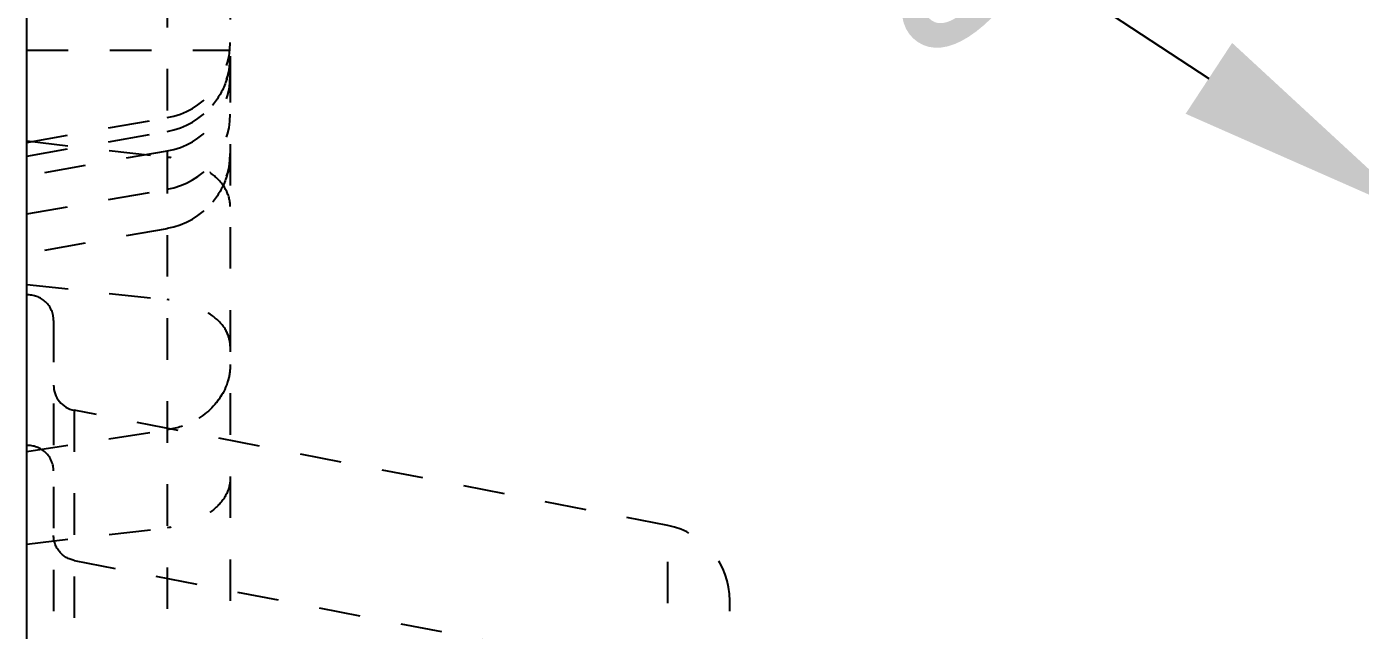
# Model space of a CAD drawing. Header units: millimetres. Extents: x 309 to 11345, y -1340 to 1318.
# Drawn here: x 1437.3 to 1489.7, y -316.9 to -293.2 of the extents above; entities that cross this region are included whole.
import ezdxf

# ---------------------------------------------------------------- set-up
doc = ezdxf.new("R2010")
doc.units = ezdxf.units.MM
doc.header["$LTSCALE"] = 16.335
doc.header["$PDMODE"] = 3
doc.header["$PDSIZE"] = 0.3125
doc.linetypes.add('HIDDEN', pattern=[0.2, 0.1, -0.1])
doc.layers.get('0').update_dxf_attribs({"linetype": 'CONTINUOUS'})
doc.layers.get('Defpoints').update_dxf_attribs({"linetype": 'CONTINUOUS'})
doc.layers.add('DEFAULT_2', color=8, linetype='HIDDEN')
doc.styles.get("Standard").update_dxf_attribs({"font": 'txt', "width": 0.8})
doc.dimstyles.get("Standard").update_dxf_attribs({"dimtxt": 0.15625, "dimasz": 0.1875, "dimexe": 0.125, "dimexo": 0.0625, "dimtad": 0, "dimtih": 1, "dimtoh": 1, "dimdsep": 46, "dimtxsty": 'Standard', "dimcen": 0.09, "dimadec": 0, "dimazin": 0, "dimtp": 0.01, "dimtm": 0.01, "dimtfac": 1, "dimtofl": 0, "dimtmove": 0, "dimatfit": 3, "dimfxl": 0, "dimtolj": 1, "dimarcsym": 0})

# ---------------------------------------------------------------- blocks, each defined once
blk = doc.blocks.new('*D169')
at = {"color": 4, "lineweight": -2}
blk.add_line((1475.4, -289.744), (1483.761, -295.23), dxfattribs=at)
at = {"color": 4}
blk.add_solid([(1484.675, -293.836), (1482.847, -296.623), (1492.122, -300.715)], dxfattribs=at)
at = {"layer": 'Defpoints', "color": 0}
for p in [(1492.122, -300.715), (1500.483, -306.201)]:
    blk.add_point(p, dxfattribs=at)
at = {"color": 6, "insert": (1461.465, -280.601), "char_height": 10, "attachment_point": 5, "rotation": 326.7313}
blk.add_mtext('\\A1;∅10.00', dxfattribs=at)

msp = doc.modelspace()

# ---------------------------------------------------------------- linework, layer by layer
at = {"color": 7, "linetype": 'Continuous'}
msp.add_line((1437.303, -708.458), (1437.303, -218.458), dxfattribs=at)
at = {"layer": 'DEFAULT_2', "color": 8, "linetype": 'HIDDEN'}
for p, q in [((1442.823, -268.722), (1442.823, -326.082)), ((1445.303, -271.676), (1445.303, -323.123)), ((1437.303, -294.117), (1445.303, -294.117)), ((1437.303, -297.748), (1442.823, -296.775)), ((1437.303, -298.291), (1442.823, -297.318)), ((1437.303, -297.691), (1442.823, -298.331)), ((1442.823, -298.09), (1437.303, -299.063)), ((1437.303, -300.564), (1442.823, -299.591)), ((1442.823, -301.143), (1437.303, -302.117)), ((1437.303, -303.33), (1442.823, -303.932)), ((1438.361, -304.753), (1438.361, -383.534)), ((1439.174, -308.281), (1439.174, -383.653)), ((1462.493, -312.814), (1439.174, -308.281)), ((1437.303, -309.897), (1442.823, -309.052)), ((1462.493, -600.102), (1462.493, -312.814)), ((1437.303, -313.542), (1442.823, -312.902)), ((1439.174, -314.188), (1462.493, -318.708)), ((1464.934, -597.141), (1464.934, -315.775))]:
    msp.add_line(p, q, dxfattribs=at)
for centre, radius, start, end in [((1442.303, -293.82), 3, 280, 0), ((1442.303, -294.364), 2.999, 279.9903, 359.9937), ((1442.306, -295.133), 2.997, 279.9765, 359.9978), ((1442.309, -296.641), 2.993, 279.9495, 359.9952), ((1442.307, -298.177), 2.995, 279.9219, 359.9492), ((1437.355, -304.753), 1.006, 0, 93), ((1439.366, -307.294), 1.006, 180, 259), ((1461.918, -315.775), 3.017, 0, 79)]:
    msp.add_arc(centre, radius, start, end, dxfattribs=at)
for points in [[(1445.303, -294.364), (1445.303, -294.712), (1445.24, -295.064), (1445.122, -295.39)], [(1445.122, -295.39), (1445.003, -295.717), (1444.824, -296.026), (1444.601, -296.292)], [(1445.303, -298.18), (1445.303, -298.527), (1445.24, -298.878), (1445.122, -299.204)], [(1445.122, -299.204), (1445.003, -299.53), (1444.824, -299.839), (1444.601, -300.104)]]:
    msp.add_open_spline(points, degree=3, dxfattribs=at)
for points, knots in [([(1445.303, -300.275), (1445.303, -300.042), (1445.158, -299.54), (1444.596, -298.942), (1443.787, -298.515), (1443.157, -298.37), (1442.823, -298.331)], [0, 0, 0, 0, 0.205116, 0.436923, 0.704509, 1, 1, 1, 1]), ([(1445.303, -305.76), (1445.303, -305.54), (1445.153, -305.061), (1444.588, -304.502), (1443.782, -304.104), (1443.156, -303.968), (1442.823, -303.932)], [0, 0, 0, 0, 0.198428, 0.427963, 0.698304, 1, 1, 1, 1]), ([(1445.303, -305.76), (1445.303, -305.706), (1445.287, -305.485), (1445.207, -305.27), (1445.122, -305.125)], [0, 0, 0, 0, 0.243247, 1, 1, 1, 1]), ([(1445.303, -306.488), (1445.303, -306.791), (1445.174, -307.414), (1444.63, -308.213), (1443.815, -308.797), (1443.162, -309), (1442.823, -309.052)], [0, 0, 0, 0, 0.235219, 0.478677, 0.734242, 1, 1, 1, 1]), ([(1445.303, -306.488), (1445.303, -306.715), (1445.255, -307.021), (1445.151, -307.307), (1445.122, -307.378)], [0, 0, 0, 0, 0.746911, 1, 1, 1, 1]), ([(1445.122, -307.378), (1444.939, -307.814), (1444.276, -308.609), (1443.324, -308.975), (1442.823, -309.052)], [0, 0, 0, 0, 0.482952, 1, 1, 1, 1]), ([(1438.361, -310.67), (1438.361, -310.406), (1438.13, -309.854), (1437.567, -309.655), (1437.303, -309.669)], [0, 0, 0, 0, 0.499467, 1, 1, 1, 1]), ([(1445.303, -310.958), (1445.303, -311.191), (1445.158, -311.692), (1444.596, -312.29), (1443.787, -312.718), (1443.157, -312.863), (1442.823, -312.902)], [0, 0, 0, 0, 0.205116, 0.436923, 0.704509, 1, 1, 1, 1]), ([(1439.174, -314.188), (1438.952, -314.145), (1438.525, -313.897), (1438.361, -313.43), (1438.361, -313.204)], [0, 0, 0, 0, 0.50046, 1, 1, 1, 1])]:
    msp.add_open_spline(points, degree=3, knots=knots, dxfattribs=at)

# ---------------------------------------------------------------- dimensions: what is measured, and where the dimension line sits
dim = msp.add_diameter_dim_2p(p1=(1500.483, -306.201), p2=(1492.122, -300.715), dimstyle='Standard', override={"dimtxt": 10, "dimasz": 10, "dimgap": 0, "dimtih": 0, "dimtoh": 0, "dimzin": 0, "dimcen": 0, "dimclrd": 4, "dimclre": 4, "dimclrt": 6, "dimadec": 2, "dimtp": 0, "dimtm": 0, "dimtzin": 0})
dim.commit()
dim.dimension.update_dxf_attribs({"geometry": '*D169', "text_midpoint": (1461.465, -280.601)})

doc.saveas('drawing.dxf')
